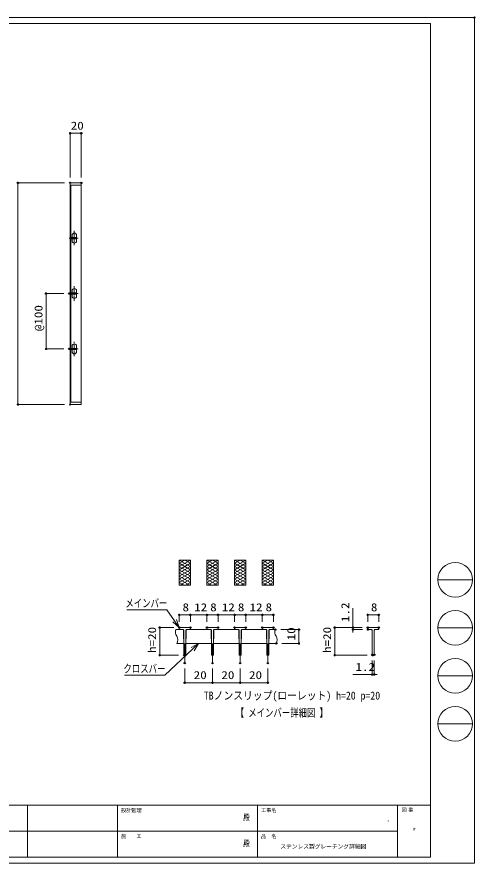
# Model space of a CAD drawing. Units: millimetres on the paper. Extents: x -216 to 216, y -153 to 153.
# Drawn here: x 50 to 215.6, y -152.7 to 152.9 of the extents above; entities that cross this region are included whole.
import ezdxf
from ezdxf.enums import TextEntityAlignment as Align

# ---------------------------------------------------------------- set-up
doc = ezdxf.new("R2010")
doc.units = ezdxf.units.MM
doc.header["$PDMODE"] = 32
doc.header["$PDSIZE"] = 0.5
doc.linetypes.add('CHAIN2', pattern=[12, 9, -1, 1, -1])
for name, color, linetype, lineweight in [('0-0_A1FRAME', 1, 'Continuous', 9), ('0-2_蓋', 3, 'Continuous', 9), ('0-3_中心線', 4, 'CHAIN2', 9), ('0-4_寸法', 4, 'Continuous', 9), ('0-5_0', 7, 'Continuous', 9)]:
    doc.layers.add(name, color=color, linetype=linetype, lineweight=lineweight)
doc.layers.add('0-1_文字', color=7, linetype='Continuous')
doc.layers.add('0-6_Defpoints', color=7, linetype='Continuous')
doc.styles.add('HGMaruGothicMPRO', font='')
doc.styles.add('ＭＳ ゴシック', font='')
doc.styles.get('HGMaruGothicMPRO').set_extended_font_data('HGMaruGothicMPRO')
doc.styles.get('ＭＳ ゴシック').set_extended_font_data('MS Gothic')

# ---------------------------------------------------------------- blocks, each defined once
blk = doc.blocks.new('_Dot')
at = {"layer": '0-5_0'}
for p, q in [((-0.5, 0), (-1, 0)), ((0.489, 0.1), (-0.489, 0.1)), ((0.399, 0.3), (-0.399, 0.3)), ((0.458, -0.199), (-0.458, -0.199)), ((0.3, -0.399), (-0.3, -0.399))]:
    blk.add_line(p, q, dxfattribs=at)
for points in [[(0.5, 0), (0.496, 0.063), (0.484, 0.124), (0.465, 0.184), (0.438, 0.241), (0.405, 0.294), (0.364, 0.342), (0.319, 0.385), (0.268, 0.422), (0.213, 0.452), (0.155, 0.476), (0.094, 0.491), (0.031, 0.499), (-0.031, 0.499), (-0.094, 0.491), (-0.155, 0.476), (-0.213, 0.452), (-0.268, 0.422), (-0.319, 0.385), (-0.364, 0.342), (-0.405, 0.294), (-0.438, 0.241), (-0.465, 0.184), (-0.484, 0.124), (-0.496, 0.063), (-0.5, 0), (0, 0)], [(-0.5, 0), (-0.496, -0.063), (-0.484, -0.124), (-0.465, -0.184), (-0.438, -0.241), (-0.405, -0.294), (-0.364, -0.342), (-0.319, -0.385), (-0.268, -0.422), (-0.213, -0.452), (-0.155, -0.476), (-0.094, -0.491), (-0.031, -0.499), (0.031, -0.499), (0.094, -0.491), (0.155, -0.476), (0.213, -0.452), (0.268, -0.422), (0.319, -0.385), (0.364, -0.342), (0.405, -0.294), (0.438, -0.241), (0.465, -0.184), (0.484, -0.124), (0.496, -0.063), (0.5, 0), (0, 0)]]:
    blk.add_lwpolyline(points, close=True, dxfattribs=at)
blk = doc.blocks.new('U19')
at = {"layer": '0-2_蓋'}
for p, q in [((0, 400), (0, 0)), ((0, 396), (20, 396)), ((1.5, 396), (1.5, 4)), ((1.5, 299.4), (11.5, 299.4)), ((3.5, 301.4), (3.5, 305.4)), ((3.5, 295.4), (3.5, 299.4)), ((11.5, 301.4), (11.5, 305.4)), ((11.5, 299.4), (11.5, 301.4)), ((11.5, 295.4), (11.5, 299.4)), ((1.5, 199.4), (11.5, 199.4)), ((3.5, 201.4), (3.5, 205.4)), ((3.5, 195.4), (3.5, 199.4)), ((11.5, 201.4), (11.5, 205.4)), ((11.5, 199.4), (11.5, 201.4)), ((11.5, 195.4), (11.5, 199.4)), ((1.5, 99.4), (11.5, 99.4)), ((3.5, 101.4), (3.5, 105.4)), ((3.5, 95.4), (3.5, 99.4)), ((11.5, 101.4), (11.5, 105.4)), ((11.5, 99.4), (11.5, 101.4)), ((11.5, 95.4), (11.5, 99.4)), ((0, 4), (20, 4)), ((0, 0), (20, 0))]:
    blk.add_line(p, q, dxfattribs=at)
for points in [[(0, 400), (20, 400), (20, 0)], [(1.5, 299.4), (1.5, 301.4), (11.5, 301.4)], [(1.5, 199.4), (1.5, 201.4), (11.5, 201.4)], [(1.5, 99.4), (1.5, 101.4), (11.5, 101.4)]]:
    blk.add_lwpolyline(points, dxfattribs=at)
for centre, start, end in [((7.5, 305.4), 0, 180), ((7.5, 295.4), 180, 0), ((7.5, 205.4), 0, 180), ((7.5, 195.4), 180, 0), ((7.5, 105.4), 0, 180), ((7.5, 95.4), 180, 0)]:
    blk.add_arc(centre, 4, start, end, dxfattribs=at)
at = {"layer": '0-3_中心線'}
for p, q in [((7.5, 287.434), (7.5, 313.366)), ((-1.613, 300.4), (14.628, 300.4)), ((-1.613, 200.4), (14.628, 200.4)), ((7.5, 187.434), (7.5, 213.366)), ((7.5, 87.434), (7.5, 113.366)), ((-1.613, 100.4), (14.628, 100.4))]:
    blk.add_line(p, q, dxfattribs=at)
blk = doc.blocks.new('MLeader1')
at = {"layer": '0-4_寸法'}
for p, q in [((103.823, -61.148), (89.743, -61.148)), ((108.681, -67.592), (106.964, -65.132))]:
    blk.add_line(p, q, dxfattribs=at)
for points in [[(106.964, -65.132), (104.183, -61.148), (103.823, -61.148)], [(107.623, -64.672), (108.681, -67.592), (106.305, -65.592)]]:
    blk.add_lwpolyline(points, dxfattribs=at)
at = {"layer": '0-4_寸法', "style": 'ＭＳ ゴシック', "width": 0.75}
blk.add_text('メインバー', height=2.889, dxfattribs=at).set_placement((89.202, -61.151), align=Align.BOTTOM_LEFT)
blk = doc.blocks.new('MLeader2')
at = {"layer": '0-4_寸法'}
for p, q in [((115.681, -73.342), (113.49, -75.392)), ((103.118, -84.762), (88.871, -84.762))]:
    blk.add_line(p, q, dxfattribs=at)
for points in [[(113.49, -75.392), (103.478, -84.762), (103.118, -84.762)], [(112.941, -74.805), (115.681, -73.342), (114.04, -75.979)]]:
    blk.add_lwpolyline(points, dxfattribs=at)
at = {"layer": '0-4_寸法', "style": 'ＭＳ ゴシック', "width": 0.75}
blk.add_text('クロスバー', height=2.889, dxfattribs=at).set_placement((88.505, -84.765), align=Align.BOTTOM_LEFT)

msp = doc.modelspace()

# ---------------------------------------------------------------- linework, layer by layer
at = {"layer": '0-0_A1FRAME'}
for p, q in [((202.127, -50.332), (214.655, -50.332)), ((202.127, -67.678), (214.655, -67.678)), ((202.127, -85.023), (214.655, -85.023)), ((202.127, -102.369), (214.655, -102.369)), ((53.891, -131.704), (53.891, -150.495)), ((86.414, -131.704), (86.414, -150.495)), ((137.006, -131.704), (137.006, -150.495)), ((187.598, -131.704), (187.598, -150.495)), ((199.523, -131.704), (199.523, -150.495)), ((187.598, -141.099), (-43.679, -141.099))]:
    msp.add_line(p, q, dxfattribs=at)
msp.add_lwpolyline([(-215.332, 152.642), (-215.332, -152.65), (215.329, -152.65), (215.329, 152.642)], close=True, dxfattribs=at)
for points in [[(199.523, -150.495), (199.523, 150.487), (-209.584, 150.487)], [(-209.584, -150.495), (-209.584, -131.704), (199.523, -131.704)], [(199.523, -150.495), (-209.584, -150.495), (199.523, -150.495)]]:
    msp.add_lwpolyline(points, dxfattribs=at)
for centre in [(208.391, -50.332), (208.391, -67.678), (208.391, -85.023), (208.391, -102.369)]:
    msp.add_circle(centre, 6.264, dxfattribs=at)
msp.add_point((215.329, 152.642), dxfattribs=at)
at = {"layer": '0-2_蓋'}
for p, q in [((108.681, -43.248), (108.681, -52.352)), ((108.681, -43.248), (112.681, -43.248)), ((108.681, -43.248), (112.681, -45.557)), ((110.681, -43.248), (108.681, -44.403)), ((108.681, -44.403), (112.681, -46.712)), ((110.681, -43.248), (112.681, -44.403)), ((112.681, -43.248), (112.681, -52.352)), ((118.681, -43.248), (118.681, -52.352)), ((118.681, -43.248), (122.681, -43.248)), ((118.681, -43.248), (122.681, -45.557)), ((120.681, -43.248), (118.681, -44.403)), ((118.681, -44.403), (122.681, -46.712)), ((120.681, -43.248), (122.681, -44.403)), ((122.681, -43.248), (122.681, -52.352)), ((128.681, -43.248), (128.681, -52.352)), ((128.681, -43.248), (132.681, -43.248)), ((128.681, -43.248), (132.681, -45.557)), ((130.681, -43.248), (128.681, -44.403)), ((128.681, -44.403), (132.681, -46.712)), ((130.681, -43.248), (132.681, -44.403)), ((132.681, -43.248), (132.681, -52.352)), ((138.681, -43.248), (138.681, -52.352)), ((138.681, -43.248), (142.681, -43.248)), ((138.681, -43.248), (142.681, -45.557)), ((140.681, -43.248), (138.681, -44.403)), ((138.681, -44.403), (142.681, -46.712)), ((140.681, -43.248), (142.681, -44.403)), ((142.681, -43.248), (142.681, -52.352)), ((112.681, -46.712), (108.681, -49.021)), ((112.681, -47.867), (108.681, -50.176)), ((122.681, -46.712), (118.681, -49.021)), ((122.681, -47.867), (118.681, -50.176)), ((132.681, -46.712), (128.681, -49.021)), ((132.681, -47.867), (128.681, -50.176)), ((142.681, -46.712), (138.681, -49.021)), ((142.681, -47.867), (138.681, -50.176)), ((108.681, -49.021), (112.681, -51.331)), ((108.681, -50.176), (112.451, -52.352)), ((112.681, -50.176), (108.911, -52.352)), ((112.681, -51.331), (110.911, -52.352)), ((118.681, -49.021), (122.681, -51.331)), ((118.681, -50.176), (122.451, -52.352)), ((122.681, -50.176), (118.911, -52.352)), ((122.681, -51.331), (120.911, -52.352)), ((128.681, -49.021), (132.681, -51.331)), ((128.681, -50.176), (132.451, -52.352)), ((132.681, -50.176), (128.911, -52.352)), ((132.681, -51.331), (130.911, -52.352)), ((138.681, -49.021), (142.681, -51.331)), ((138.681, -50.176), (142.451, -52.352)), ((142.681, -50.176), (138.911, -52.352)), ((142.681, -51.331), (140.911, -52.352)), ((108.681, -52.352), (112.681, -52.352)), ((118.681, -52.352), (122.681, -52.352)), ((128.681, -52.352), (132.681, -52.352)), ((138.681, -52.352), (142.681, -52.352)), ((110.056, -68.342), (107.461, -68.342)), ((108.681, -67.592), (112.681, -67.592)), ((108.681, -68.192), (108.681, -67.592)), ((110.056, -68.342), (108.831, -68.342)), ((110.206, -68.492), (110.206, -71.367)), ((110.306, -77.442), (110.306, -68.592)), ((111.056, -77.442), (111.056, -68.592)), ((111.156, -68.492), (111.156, -71.367)), ((111.306, -68.342), (112.531, -68.342)), ((111.306, -68.342), (120.056, -68.342)), ((112.681, -68.192), (112.681, -67.592)), ((118.681, -67.592), (122.681, -67.592)), ((118.681, -68.192), (118.681, -67.592)), ((120.056, -68.342), (118.831, -68.342)), ((120.206, -68.492), (120.206, -71.367)), ((120.306, -77.442), (120.306, -68.592)), ((121.056, -77.442), (121.056, -68.592)), ((121.156, -68.492), (121.156, -71.367)), ((121.306, -68.342), (122.531, -68.342)), ((121.306, -68.342), (130.056, -68.342)), ((122.681, -68.192), (122.681, -67.592)), ((128.681, -67.592), (132.681, -67.592)), ((128.681, -68.192), (128.681, -67.592)), ((130.056, -68.342), (128.831, -68.342)), ((130.206, -68.492), (130.206, -71.367)), ((130.306, -77.442), (130.306, -68.592)), ((131.056, -77.442), (131.056, -68.592)), ((131.156, -68.492), (131.156, -71.367)), ((131.306, -68.342), (132.531, -68.342)), ((131.306, -68.342), (140.056, -68.342)), ((132.681, -68.192), (132.681, -67.592)), ((138.681, -67.592), (142.681, -67.592)), ((138.681, -68.192), (138.681, -67.592)), ((140.056, -68.342), (138.831, -68.342)), ((140.206, -68.492), (140.206, -71.367)), ((140.306, -77.442), (140.306, -68.592)), ((141.056, -77.442), (141.056, -68.592)), ((141.156, -68.492), (141.156, -71.367)), ((141.306, -68.342), (142.531, -68.342)), ((141.306, -68.342), (143.354, -68.342)), ((142.681, -68.192), (142.681, -67.592)), ((176.769, -67.592), (180.769, -67.592)), ((176.769, -68.192), (176.769, -67.592)), ((178.144, -68.342), (176.919, -68.342)), ((178.394, -77.442), (178.394, -68.592)), ((179.144, -77.442), (179.144, -68.592)), ((179.394, -68.342), (180.619, -68.342)), ((180.769, -68.192), (180.769, -67.592)), ((110.306, -73.342), (107.839, -73.342)), ((120.306, -73.342), (111.056, -73.342)), ((130.306, -73.342), (121.056, -73.342)), ((140.306, -73.342), (131.056, -73.342)), ((143.732, -73.342), (141.056, -73.342)), ((110.906, -77.592), (110.456, -77.592)), ((120.906, -77.592), (120.456, -77.592)), ((130.906, -77.592), (130.456, -77.592)), ((140.906, -77.592), (140.456, -77.592)), ((178.994, -77.592), (178.544, -77.592))]:
    msp.add_line(p, q, dxfattribs=at)
for points in [[(112.681, -43.248), (108.681, -45.557), (112.681, -47.867)], [(112.681, -44.403), (108.681, -46.712), (112.681, -49.021)], [(112.681, -45.557), (108.681, -47.867), (112.681, -50.176)], [(122.681, -43.248), (118.681, -45.557), (122.681, -47.867)], [(122.681, -44.403), (118.681, -46.712), (122.681, -49.021)], [(122.681, -45.557), (118.681, -47.867), (122.681, -50.176)], [(132.681, -43.248), (128.681, -45.557), (132.681, -47.867)], [(132.681, -44.403), (128.681, -46.712), (132.681, -49.021)], [(132.681, -45.557), (128.681, -47.867), (132.681, -50.176)], [(142.681, -43.248), (138.681, -45.557), (142.681, -47.867)], [(142.681, -44.403), (138.681, -46.712), (142.681, -49.021)], [(142.681, -45.557), (138.681, -47.867), (142.681, -50.176)], [(112.681, -49.021), (108.681, -51.331), (110.451, -52.352)], [(122.681, -49.021), (118.681, -51.331), (120.451, -52.352)], [(132.681, -49.021), (128.681, -51.331), (130.451, -52.352)], [(142.681, -49.021), (138.681, -51.331), (140.451, -52.352)]]:
    msp.add_lwpolyline(points, dxfattribs=at)
for centre, radius, start, end in [((110.178, -69.207), 2.851, 162.34877, 212.31754), ((108.831, -68.192), 0.15, 180, 270), ((110.056, -68.592), 0.25, 0, 90), ((110.056, -68.492), 0.15, 0, 90), ((111.306, -68.592), 0.25, 90, 180), ((111.306, -68.492), 0.15, 90, 180), ((112.531, -68.192), 0.15, 270, 0), ((118.831, -68.192), 0.15, 180, 270), ((120.056, -68.592), 0.25, 0, 90), ((120.056, -68.492), 0.15, 0, 90), ((121.306, -68.592), 0.25, 90, 180), ((121.306, -68.492), 0.15, 90, 180), ((122.531, -68.192), 0.15, 270, 0), ((128.831, -68.192), 0.15, 180, 270), ((130.056, -68.592), 0.25, 0, 90), ((130.056, -68.492), 0.15, 0, 90), ((131.306, -68.592), 0.25, 90, 180), ((131.306, -68.492), 0.15, 90, 180), ((132.531, -68.192), 0.15, 270, 0), ((138.831, -68.192), 0.15, 180, 270), ((140.056, -68.592), 0.25, 0, 90), ((140.056, -68.492), 0.15, 0, 90), ((141.306, -68.592), 0.25, 90, 180), ((141.306, -68.492), 0.15, 90, 180), ((142.531, -68.192), 0.15, 270, 0), ((146.071, -69.207), 2.851, 162.34877, 212.31754), ((176.919, -68.192), 0.15, 180, 270), ((178.144, -68.592), 0.25, 0, 90), ((179.394, -68.592), 0.25, 90, 180), ((180.619, -68.192), 0.15, 270, 0), ((105.611, -72.096), 2.553, 330.76467, 32.31754), ((110.681, -71.367), 0.475, 180, 217.86365), ((110.681, -71.367), 0.475, 322.13635, 0), ((120.681, -71.367), 0.475, 180, 217.86365), ((120.681, -71.367), 0.475, 322.13635, 0), ((130.681, -71.367), 0.475, 180, 217.86365), ((130.681, -71.367), 0.475, 322.13635, 0), ((140.681, -71.367), 0.475, 180, 217.86365), ((140.681, -71.367), 0.475, 322.13635, 0), ((141.504, -72.096), 2.553, 330.76467, 32.31754), ((110.456, -77.442), 0.15, 180, 270), ((110.906, -77.442), 0.15, 270, 0), ((120.456, -77.442), 0.15, 180, 270), ((120.906, -77.442), 0.15, 270, 0), ((130.456, -77.442), 0.15, 180, 270), ((130.906, -77.442), 0.15, 270, 0), ((140.456, -77.442), 0.15, 180, 270), ((140.906, -77.442), 0.15, 270, 0), ((178.544, -77.442), 0.15, 180, 270), ((178.994, -77.442), 0.15, 270, 0)]:
    msp.add_arc(centre, radius, start, end, dxfattribs=at)
at = {"layer": '0-3_中心線'}
for p, q in [((110.681, -80.424), (110.681, -73.334)), ((120.681, -80.424), (120.681, -73.334)), ((130.681, -80.424), (130.681, -73.334)), ((140.681, -80.424), (140.681, -73.334))]:
    msp.add_line(p, q, dxfattribs=at)
at = {"layer": '0-4_寸法'}
for p, q in [((69.248, 94.937), (69.248, 110.87)), ((69.748, 110.87), (72.748, 110.87)), ((73.248, 94.937), (73.248, 110.87)), ((67.248, 92.937), (50.39, 92.937)), ((50.39, 13.437), (50.39, 92.437)), ((66.925, 53.017), (60.559, 53.017)), ((60.559, 33.517), (60.559, 52.517)), ((66.925, 33.017), (60.559, 33.017)), ((67.248, 12.937), (50.39, 12.937)), ((171.429, -67.092), (171.429, -60.592)), ((108.681, -65.592), (108.681, -63.044)), ((109.181, -63.044), (112.181, -63.044)), ((112.681, -65.592), (112.681, -63.044)), ((112.681, -65.592), (112.681, -63.044)), ((113.181, -63.044), (118.181, -63.044)), ((118.681, -65.592), (118.681, -63.044)), ((118.681, -65.592), (118.681, -63.044)), ((119.181, -63.044), (122.181, -63.044)), ((122.681, -65.592), (122.681, -63.044)), ((122.681, -65.592), (122.681, -63.044)), ((123.181, -63.044), (128.181, -63.044)), ((128.681, -65.592), (128.681, -63.044)), ((128.681, -65.592), (128.681, -63.044)), ((129.181, -63.044), (132.181, -63.044)), ((132.681, -65.592), (132.681, -63.044)), ((132.681, -65.592), (132.681, -63.044)), ((133.181, -63.044), (138.181, -63.044)), ((138.681, -65.592), (138.681, -63.044)), ((138.681, -65.592), (138.681, -63.044)), ((139.181, -63.044), (142.181, -63.044)), ((142.681, -65.592), (142.681, -63.044)), ((176.769, -65.592), (176.769, -63.044)), ((177.269, -63.044), (180.269, -63.044)), ((180.769, -65.592), (180.769, -63.044)), ((106.681, -67.592), (101.609, -67.592)), ((101.609, -77.092), (101.609, -68.092)), ((145.354, -68.342), (151.903, -68.342)), ((151.903, -72.842), (151.903, -68.842)), ((174.769, -67.592), (164.88, -67.592)), ((164.88, -77.092), (164.88, -68.092)), ((174.769, -67.592), (171.429, -67.592)), ((171.429, -68.342), (171.429, -67.592)), ((174.919, -68.342), (171.429, -68.342)), ((171.429, -68.842), (171.429, -69.342)), ((145.732, -73.342), (151.903, -73.342)), ((108.456, -77.592), (101.609, -77.592)), ((176.544, -77.592), (164.88, -77.592)), ((110.682, -82.424), (110.682, -87.528)), ((120.682, -82.424), (120.682, -87.528)), ((120.682, -82.424), (120.682, -87.528)), ((130.682, -82.424), (130.682, -87.528)), ((130.682, -82.424), (130.682, -87.528)), ((140.682, -82.424), (140.682, -87.528)), ((178.394, -79.442), (178.394, -84.576)), ((179.144, -79.442), (179.144, -84.576)), ((177.894, -84.576), (171.394, -84.576)), ((179.144, -84.576), (178.394, -84.576)), ((179.644, -84.576), (180.144, -84.576)), ((120.182, -87.528), (111.182, -87.528)), ((130.182, -87.528), (121.182, -87.528)), ((131.182, -87.528), (140.182, -87.528))]:
    msp.add_line(p, q, dxfattribs=at)
at = {"layer": '0-6_Defpoints'}
for p in [(73.248, 110.87), (50.39, 92.937), (69.248, 92.937), (69.248, 92.937), (73.248, 92.937), (60.559, 53.017), (68.925, 53.017), (68.925, 33.017), (69.248, 12.937), (112.681, -63.044), (118.681, -63.044), (122.681, -63.044), (128.681, -63.044), (132.681, -63.044), (138.681, -63.044), (142.681, -63.044), (180.769, -63.044), (101.609, -67.592), (108.681, -67.592), (108.681, -67.592), (112.681, -67.592), (112.681, -67.592), (118.681, -67.592), (122.681, -67.592), (122.681, -67.592), (128.681, -67.592), (128.681, -67.592), (132.681, -67.592), (132.681, -67.592), (138.681, -67.592), (138.681, -67.592), (142.681, -67.592), (143.354, -68.342), (151.903, -68.342), (164.88, -67.592), (171.429, -67.592), (176.769, -67.592), (176.769, -67.592), (176.919, -68.342), (180.769, -67.592), (143.732, -73.342), (110.456, -77.592), (178.394, -77.442), (178.544, -77.592), (179.144, -77.442), (110.682, -80.424), (120.682, -80.424), (130.682, -80.424), (140.682, -80.424), (178.394, -84.576), (110.682, -87.528), (120.682, -87.528), (140.682, -87.528)]:
    msp.add_point(p, dxfattribs=at)

# ---------------------------------------------------------------- block references
at = {"layer": '0-2_蓋', "xscale": 0.2, "yscale": 0.2}
msp.add_blockref('U19', (69.248, 12.937), dxfattribs=at)
at = {"layer": '0-4_寸法', "xscale": 0.5, "yscale": 0.5}
for p, rotation in [((69.248, 110.87), 180), ((50.39, 92.937), 90), ((60.559, 53.017), 90), ((60.559, 33.017), 270), ((50.39, 12.937), 270), ((108.681, -63.044), 180), ((112.681, -63.044), 180), ((118.681, -63.044), 180), ((122.681, -63.044), 180), ((128.681, -63.044), 180), ((132.681, -63.044), 180), ((138.681, -63.044), 180), ((176.769, -63.044), 180), ((171.429, -67.592), 270), ((101.609, -67.592), 90), ((151.903, -68.342), 90), ((164.88, -67.592), 90), ((171.429, -68.342), 90), ((151.903, -73.342), 270), ((101.609, -77.592), 270), ((164.88, -77.592), 270), ((179.144, -84.576), 180), ((110.682, -87.528), 180), ((120.682, -87.528), 180), ((130.682, -87.528), 180)]:
    msp.add_blockref('_Dot', p, dxfattribs=dict(at, rotation=rotation))
for p in [(73.248, 110.87), (112.681, -63.044), (118.681, -63.044), (122.681, -63.044), (128.681, -63.044), (132.681, -63.044), (138.681, -63.044), (142.681, -63.044), (180.769, -63.044), (178.394, -84.576), (120.682, -87.528), (130.682, -87.528), (140.682, -87.528)]:
    msp.add_blockref('_Dot', p, dxfattribs=at)
at = {"layer": '0-4_寸法'}
for name in ['MLeader1', 'MLeader2']:
    msp.add_blockref(name, (0, 0), dxfattribs=at)

# ---------------------------------------------------------------- texts
at = {"layer": '0-0_A1FRAME', "style": 'HGMaruGothicMPRO'}
for s, p in [('設計監理', (87.639, -134.641)), ('工事名', (138.23, -134.641)), ('図 番', (189.043, -134.472)), ('施\u3000\u3000工', (87.639, -144.037)), ('品\u3000名', (138.23, -144.037))]:
    msp.add_text(s, height=1.327, dxfattribs=at).set_placement(p, align=Align.BOTTOM_LEFT)
at = {"layer": '0-0_A1FRAME', "style": 'HGMaruGothicMPRO', "width": 0.8}
for p in [(131.786, -137.847), (131.786, -147.242)]:
    msp.add_text('殿', height=2.119, dxfattribs=at).set_placement(p, align=Align.BOTTOM_LEFT)
at = {"layer": '0-0_A1FRAME', "color": 6, "style": 'HGMaruGothicMPRO'}
for s, p in [('-', (183.845, -138.451)), ('ステンレス製グレーチング詳細図', (145.184, -147.847))]:
    msp.add_text(s, height=1.481, dxfattribs=at).set_placement(p, align=Align.BOTTOM_LEFT)
at = {"layer": '0-0_A1FRAME', "color": 6, "style": 'HGMaruGothicMPRO', "width": 0.75}
msp.add_text('*', height=1.975, dxfattribs=at).set_placement((193.116, -142.446), align=Align.BOTTOM_LEFT)
at = {"layer": '0-1_文字', "style": 'ＭＳ ゴシック'}
for s, width, p in [('TBノンスリップ(ローレット) h=20 p=20', 0.9, (117.558, -94.481)), ('【 メインバー詳細図 】', 0.75, (129.113, -100.689))]:
    msp.add_text(s, height=2.886, dxfattribs=dict(at, width=width)).set_placement(p, align=Align.BOTTOM_LEFT)
at = {"layer": '0-4_寸法', "style": 'ＭＳ ゴシック', "width": 1.2}
for s, p in [('20', (69.448, 111.315)), ('8', (109.841, -62.599)), ('12', (114.045, -62.599)), ('8', (119.841, -62.599)), ('12', (124.045, -62.599)), ('8', (129.841, -62.599)), ('12', (134.045, -62.599)), ('8', (139.841, -62.599)), ('8', (177.929, -62.599)), ('1.2', (172.358, -84.131)), ('20', (113.882, -87.083)), ('20', (123.882, -87.083)), ('20', (133.882, -87.083))]:
    msp.add_text(s, height=2.889, dxfattribs=at).set_placement(p, align=Align.BOTTOM_LEFT)
for s, p in [('@100', (60.114, 39.417)), ('1.2', (170.984, -65.629)), ('h=20', (101.164, -76.792)), ('10', (151.459, -72.242)), ('h=20', (164.435, -76.792))]:
    msp.add_text(s, height=2.889, rotation=90, dxfattribs=at).set_placement(p, align=Align.BOTTOM_LEFT)

doc.saveas('drawing.dxf')
